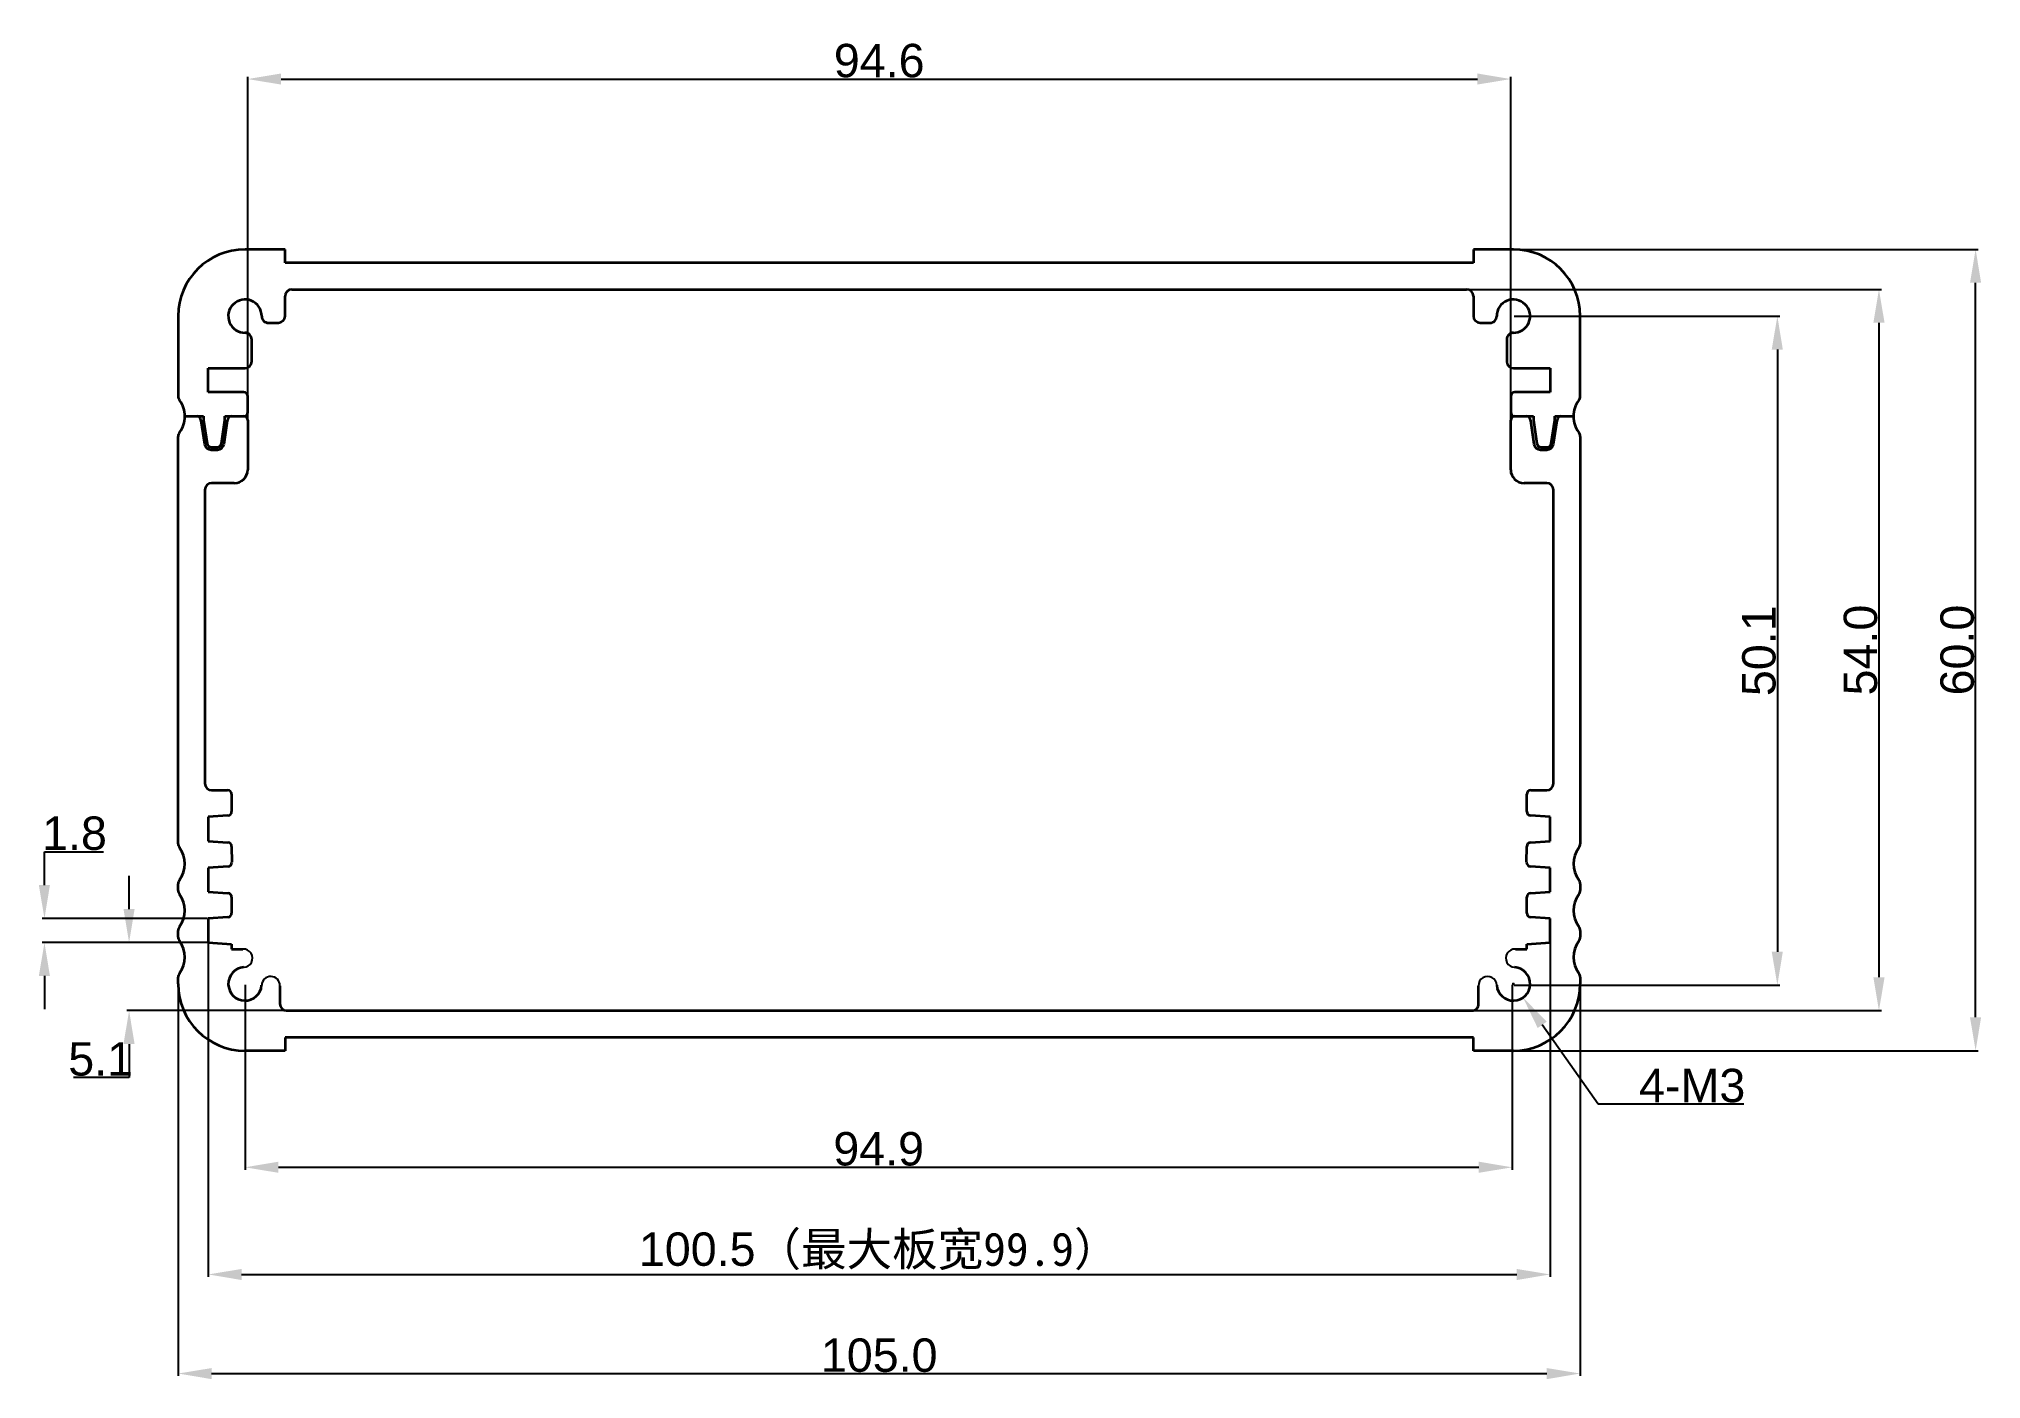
# Model space of a CAD drawing. Header units: inches. Extents: x -10 to 135, y -25 to 76.
import ezdxf

# ---------------------------------------------------------------- set-up
doc = ezdxf.new("R2010")
doc.units = ezdxf.units.IN
doc.header["$MEASUREMENT"] = 0
doc.layers.add('Visible (ISO)', color=7, linetype='Continuous', lineweight=35)
doc.layers.add('图层1', color=30, linetype='Continuous')
doc.styles.get("Standard").update_dxf_attribs({"font": 'arial.ttf'})
doc.dimstyles.get("Standard").update_dxf_attribs({"dimtxt": 2.5, "dimasz": 2.5, "dimexe": 0.18, "dimexo": 0.0625, "dimgap": 0.09, "dimtad": 1, "dimtoh": 1, "dimdec": 1, "dimzin": 0, "dimdsep": 46, "dimtxsty": 'Standard', "dimcen": 0.09, "dimadec": 0, "dimazin": 0, "dimtfac": 1, "dimtdec": 1, "dimtofl": 0, "dimtmove": 0, "dimatfit": 3, "dimfxl": 1, "dimtolj": 1, "dimtzin": 0, "dimarcsym": 0})

# ---------------------------------------------------------------- blocks, each defined once
blk = doc.blocks.new('*D1')
at = {"color": 0, "lineweight": -2}
for p, q in [((0, 4.94), (0, -24.35)), ((105, 4.94), (105, -24.35)), ((2.5, -24.17), (102.5, -24.17))]:
    blk.add_line(p, q, dxfattribs=at)
at = {"color": 0}
for points in [[(2.5, -23.76), (2.5, -24.59), (0, -24.17)], [(102.5, -23.76), (102.5, -24.59), (105, -24.17)]]:
    blk.add_solid(points, dxfattribs=at)
at = {"layer": 'Defpoints', "color": 0}
for p in [(0, 5), (105, 5), (105, -24.17)]:
    blk.add_point(p, dxfattribs=at)
at = {"color": 0, "insert": (52.5, -22.81), "char_height": 2.5, "attachment_point": 5}
blk.add_mtext('\\A1;105.0', dxfattribs=at)
blk = doc.blocks.new('*D2')
at = {"color": 0, "lineweight": -2}
for p, q in [((98.56, 60), (134.8, 60)), ((134.62, 2.5), (134.62, 57.5)), ((98.56, 0), (134.8, 0))]:
    blk.add_line(p, q, dxfattribs=at)
at = {"color": 0}
for points in [[(134.2, 57.5), (135.03, 57.5), (134.62, 60)], [(134.2, 2.5), (135.03, 2.5), (134.62, 0)]]:
    blk.add_solid(points, dxfattribs=at)
at = {"layer": 'Defpoints', "color": 0}
for p in [(98.5, 60), (134.62, 60), (98.5, 0)]:
    blk.add_point(p, dxfattribs=at)
at = {"color": 0, "insert": (133.25, 30), "char_height": 2.5, "attachment_point": 5, "rotation": 90}
blk.add_mtext('\\A1;60.0', dxfattribs=at)
blk = doc.blocks.new('*D3')
at = {"layer": 'Defpoints', "color": 0}
for p in [(2.25, 9), (102.75, 9), (102.75, -16.75)]:
    blk.add_point(p, dxfattribs=at)
at = {"layer": '图层1', "color": 0, "lineweight": -2}
for p, q in [((2.25, 8.94), (2.25, -16.93)), ((102.75, 8.94), (102.75, -16.93)), ((4.75, -16.75), (100.25, -16.75))]:
    blk.add_line(p, q, dxfattribs=at)
at = {"layer": '图层1', "color": 0}
for points in [[(4.75, -16.34), (4.75, -17.17), (2.25, -16.75)], [(100.25, -16.34), (100.25, -17.17), (102.75, -16.75)]]:
    blk.add_solid(points, dxfattribs=at)
at = {"layer": '图层1', "color": 0, "insert": (52.5, -15.02), "char_height": 2.5, "attachment_point": 5}
blk.add_mtext('\\A1;100.5{\\fSimSun|b0|i0|c134|p2;（最大板宽99.9）}', dxfattribs=at)
blk = doc.blocks.new('*D4')
at = {"color": 0, "lineweight": -2}
for p, q in [((-10.02, 12.4), (-10.02, 14.9)), ((-10.02, 14.9), (-5.61, 14.9)), ((2.19, 9.9), (-10.2, 9.9)), ((2.19, 8.1), (-10.2, 8.1)), ((-10.02, 5.6), (-10.02, 3.1))]:
    blk.add_line(p, q, dxfattribs=at)
at = {"color": 0}
for points in [[(-10.44, 12.4), (-9.61, 12.4), (-10.02, 9.9)], [(-10.44, 5.6), (-9.61, 5.6), (-10.02, 8.1)]]:
    blk.add_solid(points, dxfattribs=at)
at = {"layer": 'Defpoints', "color": 0}
for p in [(2.25, 9.9), (-10.02, 8.1), (2.25, 8.1)]:
    blk.add_point(p, dxfattribs=at)
at = {"color": 0, "insert": (-7.77, 16.27), "char_height": 2.5, "attachment_point": 5}
blk.add_mtext('\\A1;1.8', dxfattribs=at)
blk = doc.blocks.new('*D5')
at = {"color": 0, "lineweight": -2}
for p, q in [((99.91, 5), (100.09, 5)), ((100, 4.91), (100, 5.09)), ((106.34, -3.99), (102.16, 1.94)), ((117.26, -3.99), (106.34, -3.99))]:
    blk.add_line(p, q, dxfattribs=at)
at = {"color": 0}
blk.add_solid([(102.5, 2.18), (101.82, 1.7), (100.72, 3.98)], dxfattribs=at)
at = {"layer": 'Defpoints', "color": 0}
for p in [(100, 5), (100.72, 3.98)]:
    blk.add_point(p, dxfattribs=at)
at = {"color": 0, "insert": (113.39, -2.62), "char_height": 2.5, "attachment_point": 5}
blk.add_mtext('\\A1;4-M3', dxfattribs=at)
blk = doc.blocks.new('*D6')
at = {"color": 0, "lineweight": -2}
for p, q in [((5.2, 46.18), (5.2, 72.93)), ((7.7, 72.75), (97.3, 72.75)), ((99.8, 45.41), (99.8, 72.93))]:
    blk.add_line(p, q, dxfattribs=at)
at = {"color": 0}
for points in [[(7.7, 73.17), (7.7, 72.34), (5.2, 72.75)], [(97.3, 73.17), (97.3, 72.34), (99.8, 72.75)]]:
    blk.add_solid(points, dxfattribs=at)
at = {"layer": 'Defpoints', "color": 0}
for p in [(99.8, 72.75), (5.2, 46.12), (99.8, 45.35)]:
    blk.add_point(p, dxfattribs=at)
at = {"color": 0, "insert": (52.5, 74.12), "char_height": 2.5, "attachment_point": 5}
blk.add_mtext('\\A1;94.6', dxfattribs=at)
blk = doc.blocks.new('*D7')
at = {"color": 0, "lineweight": -2}
for p, q in [((80.51, 57), (127.56, 57)), ((127.38, 54.5), (127.38, 5.5)), ((79.1, 3), (127.56, 3))]:
    blk.add_line(p, q, dxfattribs=at)
at = {"color": 0}
for points in [[(126.96, 54.5), (127.8, 54.5), (127.38, 57)], [(126.96, 5.5), (127.8, 5.5), (127.38, 3)]]:
    blk.add_solid(points, dxfattribs=at)
at = {"layer": 'Defpoints', "color": 0}
for p in [(80.45, 57), (79.03, 3), (127.38, 3)]:
    blk.add_point(p, dxfattribs=at)
at = {"color": 0, "insert": (126.01, 30), "char_height": 2.5, "attachment_point": 5, "rotation": 90}
blk.add_mtext('\\A1;54.0', dxfattribs=at)
blk = doc.blocks.new('*D8')
at = {"color": 0, "lineweight": -2}
for p, q in [((100.06, 55), (119.95, 55)), ((119.77, 52.5), (119.77, 7.41)), ((100.06, 4.91), (119.95, 4.91))]:
    blk.add_line(p, q, dxfattribs=at)
at = {"color": 0}
for points in [[(119.35, 52.5), (120.18, 52.5), (119.77, 55)], [(119.35, 7.41), (120.18, 7.41), (119.77, 4.91)]]:
    blk.add_solid(points, dxfattribs=at)
at = {"layer": 'Defpoints', "color": 0}
for p in [(100, 55), (100, 4.91), (119.77, 4.91)]:
    blk.add_point(p, dxfattribs=at)
at = {"color": 0, "insert": (118.4, 29.95), "char_height": 2.5, "attachment_point": 5, "rotation": 90}
blk.add_mtext('\\A1;50.1', dxfattribs=at)
blk = doc.blocks.new('*D9')
at = {"color": 0, "lineweight": -2}
for p, q in [((5, 4.94), (5, -8.91)), ((99.91, 4.94), (99.91, -8.91)), ((7.5, -8.73), (97.41, -8.73))]:
    blk.add_line(p, q, dxfattribs=at)
at = {"color": 0}
for points in [[(7.5, -8.31), (7.5, -9.14), (5, -8.73)], [(97.41, -8.31), (97.41, -9.14), (99.91, -8.73)]]:
    blk.add_solid(points, dxfattribs=at)
at = {"layer": 'Defpoints', "color": 0}
for p in [(5, 5), (99.91, 5), (99.91, -8.73)]:
    blk.add_point(p, dxfattribs=at)
at = {"color": 0, "insert": (52.46, -7.36), "char_height": 2.5, "attachment_point": 5}
blk.add_mtext('\\A1;94.9', dxfattribs=at)
blk = doc.blocks.new('*D10')
at = {"color": 0, "lineweight": -2}
for p, q in [((-3.68, 10.6), (-3.68, 13.1)), ((2.19, 8.1), (-3.86, 8.1)), ((8.02, 3), (-3.86, 3)), ((-3.68, 0.5), (-3.68, -2)), ((-3.68, -2), (-7.84, -2))]:
    blk.add_line(p, q, dxfattribs=at)
at = {"color": 0}
for points in [[(-4.1, 10.6), (-3.27, 10.6), (-3.68, 8.1)], [(-4.1, 0.5), (-3.27, 0.5), (-3.68, 3)]]:
    blk.add_solid(points, dxfattribs=at)
at = {"layer": 'Defpoints', "color": 0}
for p in [(2.25, 8.1), (-3.68, 3), (8.08, 3)]:
    blk.add_point(p, dxfattribs=at)
at = {"color": 0, "insert": (-5.81, -0.63), "char_height": 2.5, "attachment_point": 5}
blk.add_mtext('\\A1;5.1', dxfattribs=at)

msp = doc.modelspace()

# ---------------------------------------------------------------- linework, layer by layer
for centre, start, end in [((4.88, 6.93), 272.2612, 92.2612), ((100.12, 6.93), 87.7388, 267.7388), ((6.93, 4.88), 358.1683, 178.1683), ((98.07, 4.88), 1.8317, 181.8317)]:
    msp.add_arc(centre, 0.682, start, end)
at = {"layer": 'Visible (ISO)'}
for p, q in [((8, 60), (5, 60)), ((8, 59), (8, 60)), ((100, 60), (97, 60)), ((97, 60), (97, 59)), ((97, 59), (8, 59)), ((8.5, 57), (96.5, 57)), ((8, 55), (8, 56.5)), ((97, 56.5), (97, 55)), ((0, 55), (0, 49)), ((6.75, 54.5), (7.5, 54.5)), ((97.5, 54.5), (98.25, 54.5)), ((105, 49), (105, 55)), ((5.5, 51.6), (5.5, 53.25)), ((99.5, 53.25), (99.5, 51.6)), ((2.25, 49.3), (2.25, 51.1)), ((2.25, 51.1), (5, 51.1)), ((100, 51.1), (102.75, 51.1)), ((102.75, 51.1), (102.75, 49.3)), ((4.9, 49.3), (2.25, 49.3)), ((5.2, 47.8), (5.2, 49)), ((99.8, 49), (99.8, 47.8)), ((102.75, 49.3), (100.1, 49.3)), ((0.5, 47.5), (1.9, 47.5)), ((0.5, 47.5), (1.4, 47.5)), ((1.7, 47.2), (1.7, 47.19)), ((1.7, 47.19), (1.96, 45.43)), ((1.9, 47.5), (1.9, 47.2)), ((1.9, 47.2), (2.16, 45.46)), ((3.24, 45.46), (3.5, 47.2)), ((3.44, 45.43), (3.7, 47.19)), ((3.5, 47.2), (3.5, 47.5)), ((3.5, 47.5), (4.9, 47.5)), ((3.7, 47.19), (3.7, 47.2)), ((4, 47.5), (4.9, 47.5)), ((5.2, 47.2), (5.2, 43.5)), ((99.8, 43.5), (99.8, 47.2)), ((100.07, 47.5), (100.97, 47.5)), ((100.1, 47.5), (101.5, 47.5)), ((101.27, 47.2), (101.27, 47.19)), ((101.27, 47.19), (101.53, 45.43)), ((101.5, 47.5), (101.5, 47.2)), ((101.5, 47.2), (101.76, 45.46)), ((102.84, 45.46), (103.1, 47.2)), ((103, 45.43), (103.27, 47.19)), ((103.1, 47.2), (103.1, 47.5)), ((103.1, 47.5), (104.5, 47.5)), ((103.27, 47.19), (103.27, 47.2)), ((103.57, 47.5), (104.47, 47.5)), ((0, 15.5), (0, 46)), ((2.46, 45.2), (2.94, 45.2)), ((102.06, 45.2), (102.54, 45.2)), ((105, 46), (105, 15.5)), ((2.46, 45), (2.94, 45)), ((102.02, 45), (102.51, 45)), ((4.2, 42.5), (2.5, 42.5)), ((102.5, 42.5), (100.8, 42.5)), ((2, 42), (2, 20)), ((103, 20), (103, 42)), ((2.5, 19.5), (3.7, 19.5)), ((4, 19.2), (4, 17.9)), ((101, 17.9), (101, 19.2)), ((101.3, 19.5), (102.5, 19.5)), ((3.72, 17.6), (2.25, 17.5)), ((2.25, 17.5), (2.25, 15.7)), ((102.75, 17.5), (101.28, 17.6)), ((102.75, 15.7), (102.75, 17.5)), ((2.25, 15.7), (3.72, 15.6)), ((4, 15.3), (4.01, 14.11)), ((100.99, 14.11), (101, 15.3)), ((101.28, 15.6), (102.75, 15.7)), ((3.73, 13.8), (2.25, 13.7)), ((2.25, 13.7), (2.25, 11.9)), ((102.75, 13.7), (101.27, 13.8)), ((102.75, 11.9), (102.75, 13.7)), ((0, 12), (0, 12.5)), ((2.25, 11.9), (3.72, 11.8)), ((101.28, 11.8), (102.75, 11.9)), ((105, 12.5), (105, 12)), ((4, 11.5), (4, 10.3)), ((101, 10.3), (101, 11.5)), ((0, 8.5), (0, 9)), ((3.72, 10), (2.25, 9.9)), ((2.25, 9.9), (2.25, 8.1)), ((102.75, 9.9), (101.28, 10)), ((102.75, 8.1), (102.75, 9.9)), ((105, 9), (105, 8.5)), ((2.25, 8.1), (4, 7.98)), ((4, 7.98), (4, 7.61)), ((4, 7.61), (4.85, 7.61)), ((100.15, 7.61), (101, 7.61)), ((101, 7.98), (102.75, 8.1)), ((101, 7.61), (101, 7.98)), ((0, 5), (0, 5.5)), ((7.61, 4.86), (7.61, 3.5)), ((97.39, 3.5), (97.39, 4.86)), ((105, 5.5), (105, 5)), ((8.08, 3), (96.89, 3)), ((8, 0), (5, 0)), ((97, 1), (8, 1)), ((8, 1), (8, 0)), ((97, 0), (97, 1)), ((100, 0), (97, 0))]:
    msp.add_line(p, q, dxfattribs=at)
for centre, radius, start, end in [((5, 55), 5, 90, 180), ((100, 55), 5, 0, 90), ((8.5, 56.5), 0.5, 90, 180), ((96.5, 56.5), 0.5, 360, 90), ((5, 55), 1.25, 359.9313, 270.0687), ((100, 55), 1.25, 269.9313, 180.0687), ((6.75, 55), 0.5, 179.9313, 270), ((7.5, 55), 0.5, 270, 360), ((97.5, 55), 0.5, 180, 270), ((98.25, 55), 0.5, 270, 0.0687), ((5, 53.25), 0.5, 360, 90.0687), ((100, 53.25), 0.5, 89.9313, 180), ((5, 51.6), 0.5, 270, 360), ((100, 51.6), 0.5, 180, 270), ((0.5, 49), 0.5, 180, 216.8699), ((-1.5, 47.5), 2, 360, 36.8699), ((4.9, 49), 0.3, 0, 90), ((100.1, 49), 0.3, 90, 180), ((106.5, 47.5), 2, 143.1301, 180), ((104.5, 49), 0.5, 323.1301, 360), ((-1.5, 47.5), 2, 323.1301, 360), ((1.4, 47.2), 0.3, 360, 90), ((4, 47.2), 0.3, 90, 180), ((4.9, 47.8), 0.3, 270, 360), ((4.9, 47.2), 0.3, 360, 90), ((100.1, 47.8), 0.3, 180, 270), ((100.1, 47.2), 0.3, 90, 180), ((100.97, 47.2), 0.3, 360, 90), ((103.57, 47.2), 0.3, 90, 180), ((106.5, 47.5), 2, 180, 216.8699), ((0.5, 46), 0.5, 143.1301, 180), ((2.46, 45.5), 0.5, 188.5308, 270), ((2.46, 45.5), 0.3, 188.6106, 270), ((2.94, 45.5), 0.3, 270, 351.5491), ((2.94, 45.5), 0.5, 270, 351.4692), ((102.02, 45.5), 0.5, 188.5308, 270), ((102.06, 45.5), 0.3, 188.4509, 270), ((102.51, 45.5), 0.5, 270, 351.4692), ((102.54, 45.5), 0.3, 270, 351.3894), ((104.5, 46), 0.5, 360, 36.8699), ((2.5, 42), 0.5, 90, 180), ((4.2, 43.5), 1, 270, 360), ((100.8, 43.5), 1, 180, 270), ((102.5, 42), 0.5, 0, 90), ((2.5, 20), 0.5, 180, 270), ((3.7, 19.2), 0.3, 360, 90), ((101.3, 19.2), 0.3, 90, 180), ((102.5, 20), 0.5, 270, 360), ((3.7, 17.9), 0.3, 274, 360), ((101.3, 17.9), 0.3, 180, 266), ((0.5, 15.5), 0.5, 180, 216.8699), ((-1.5, 14), 2, 323.1301, 36.8699), ((3.7, 15.3), 0.3, 0.5272, 86), ((101.3, 15.3), 0.3, 94, 179.4728), ((106.5, 14), 2, 143.1301, 216.8699), ((104.5, 15.5), 0.5, 323.1301, 360), ((3.71, 14.1), 0.3, 274, 0.5272), ((101.29, 14.1), 0.3, 179.4728, 266), ((0.5, 12.5), 0.5, 143.1301, 180), ((0.5, 12), 0.5, 180, 216.8699), ((-1.5, 10.5), 2, 323.1301, 36.8699), ((3.7, 11.5), 0.3, 0, 86), ((101.3, 11.5), 0.3, 94, 180), ((106.5, 10.5), 2, 143.1301, 216.8699), ((104.5, 12.5), 0.5, 0, 36.8699), ((104.5, 12), 0.5, 323.1301, 0), ((3.7, 10.3), 0.3, 274, 360), ((101.3, 10.3), 0.3, 180, 266), ((0.5, 9), 0.5, 143.1301, 180), ((104.5, 9), 0.5, 360, 36.8699), ((0.5, 8.5), 0.5, 180, 216.8699), ((-1.5, 7), 2, 323.1301, 36.8699), ((106.5, 7), 2, 143.1301, 216.8699), ((104.5, 8.5), 0.5, 323.1301, 0), ((5, 5), 1.25, 94.3167, 355.6833), ((100, 5), 1.25, 184.3167, 85.6833), ((0.5, 5.5), 0.5, 143.1301, 180), ((5, 5), 5, 180, 270), ((100, 5), 5, 270, 0), ((104.5, 5.5), 0.5, 0, 36.8699), ((8.11, 3.5), 0.5, 180, 267.0997), ((96.89, 3.5), 0.5, 269.9996, 0)]:
    msp.add_arc(centre, radius, start, end, dxfattribs=at)

# ---------------------------------------------------------------- dimensions: what is measured, and where the dimension line sits
for base, p1, p2, picture, middle in [((99.8, 72.75), (5.2, 46.12), (99.8, 45.35), '*D6', (52.5, 72.75)), ((105, -24.17), (0, 5), (105, 5), '*D1', (52.5, -24.17))]:
    dim = msp.add_linear_dim(base=base, p1=p1, p2=p2, dimstyle='Standard')
    dim.commit()
    dim.dimension.update_dxf_attribs({"geometry": picture, "text_midpoint": middle, "dimtype": 160})
for base, p1, p2, picture, middle in [((134.62, 60), (98.5, 0), (98.5, 60), '*D2', (134.62, 30)), ((127.38, 3), (80.45, 57), (79.03, 3), '*D7', (127.38, 30)), ((-10.02, 8.1), (2.25, 9.9), (2.25, 8.1), '*D4', (-7.77, 14.9)), ((-3.68, 3), (2.25, 8.1), (8.08, 3), '*D10', (-5.81, -2))]:
    dim = msp.add_linear_dim(base=base, p1=p1, p2=p2, angle=90, dimstyle='Standard')
    dim.commit()
    dim.dimension.update_dxf_attribs({"geometry": picture, "text_midpoint": middle, "dimtype": 160})
dim = msp.add_linear_dim(base=(119.77, 4.91), p1=(100, 55), p2=(100, 4.91), angle=90, dimstyle='Standard')
dim.commit()
dim.dimension.update_dxf_attribs({"geometry": '*D8', "text_midpoint": (118.4, 29.95)})
dim = msp.add_linear_dim(base=(99.91, -8.73), p1=(5, 5), p2=(99.91, 5), dimstyle='Standard')
dim.commit()
dim.dimension.update_dxf_attribs({"geometry": '*D9', "text_midpoint": (52.46, -7.36)})
dim = msp.add_radius_dim(center=(100, 5), mpoint=(100.72, 3.98), text='4-M3', dimstyle='Standard')
dim.commit()
dim.dimension.update_dxf_attribs({"geometry": '*D5', "text_midpoint": (113.39, -3.99), "dimtype": 164})
at = {"layer": '图层1'}
dim = msp.add_linear_dim(base=(102.75, -16.75), p1=(2.25, 9), p2=(102.75, 9), text='<>{\\fSimSun|b0|i0|c134|p2;（最大板宽99.9）}', dimstyle='Standard', dxfattribs=at)
dim.commit()
dim.dimension.update_dxf_attribs({"geometry": '*D3', "text_midpoint": (52.5, -16.75), "dimtype": 160})

doc.saveas('drawing.dxf')
